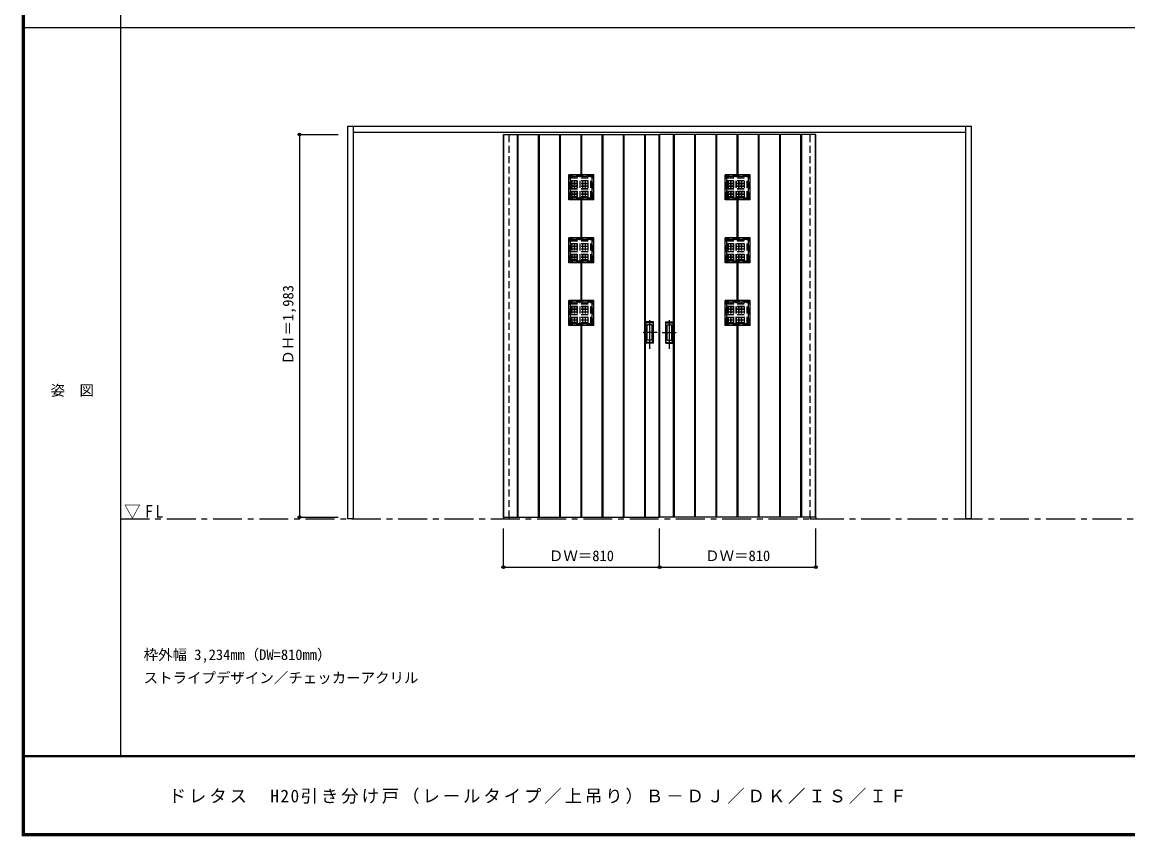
# Model space of a CAD drawing. Units: millimetres, scale not verified. Extents: x -6000 to 5700, y -4307 to 4260.
# Drawn here: x -6000 to -267, y -4205 to 12 of the extents above; entities that cross this region are included whole.
import ezdxf
from ezdxf.enums import TextEntityAlignment as Align

# ---------------------------------------------------------------- set-up
doc = ezdxf.new("R2010")
doc.units = ezdxf.units.MM
doc.header["$LTSCALE"] = 30
doc.header["$PDMODE"] = 32
doc.header["$PDSIZE"] = 15
doc.linetypes.add('CHAIN1', pattern=[8, 5, -1, 1, -1])
doc.linetypes.add('DASHED1', pattern=[1.8, 1.2, -0.6])
for name, color, linetype in [('0-1_通り芯', 7, 'CHAIN1'), ('0-2_扉', 7, 'Continuous'), ('0-3_仕上げ', 3, 'Continuous'), ('0-4_枠', 3, 'Continuous'), ('0-6_引手', 7, 'Continuous'), ('0-A_文字', 7, 'Continuous'), ('0-B_寸法', 7, 'Continuous'), ('0-C_ハッチ', 4, 'Continuous'), ('F-1_枠', 6, 'Continuous'), ('F-A_文字', 7, 'Continuous')]:
    doc.layers.add(name, color=color, linetype=linetype)
doc.styles.add('ＭＳ ゴシック', font='')
doc.styles.get('ＭＳ ゴシック').set_extended_font_data('MS Gothic')

msp = doc.modelspace()

# ---------------------------------------------------------------- linework, layer by layer
at = {"layer": '0-1_通り芯'}
msp.add_line((-5490, -2562.5), (5690, -2562.5), dxfattribs=at)
at = {"layer": '0-2_扉', "color": 4, "linetype": 'DASHED1'}
for p, q in [((-3505, -2554.5), (-3505, -557.5)), ((-3475, -2554.5), (-3475, -557.5)), ((-1915, -2554.5), (-1915, -557.5)), ((-1885, -2554.5), (-1885, -557.5))]:
    msp.add_line(p, q, dxfattribs=at)
at = {"layer": '0-2_扉', "color": 3}
for p, q in [((-3505, -571), (-2695, -571)), ((-3505, -2554), (-3505, -571)), ((-1885, -571), (-2695, -571)), ((-1885, -2554), (-1885, -571)), ((-3505, -2554), (-2695, -2554)), ((-3505, -2554), (-3505, -2562.5)), ((-3505, -2562.5), (-3475, -2562.5)), ((-3475, -2554), (-3475, -2562.5)), ((-1915, -2554), (-1915, -2562.5)), ((-1915, -2562.5), (-1885, -2562.5)), ((-1885, -2554), (-1885, -2562.5))]:
    msp.add_line(p, q, dxfattribs=at)
msp.add_lwpolyline([(-1885, -2554), (-2695, -2554), (-2695, -571)], dxfattribs=at)
at = {"layer": '0-3_仕上げ'}
for p, q in [((-3503, -2554), (-3503, -571)), ((-3432, -2554), (-3432, -571)), ((-3428, -2554), (-3428, -571)), ((-3322, -2554), (-3322, -571)), ((-3318, -2554), (-3318, -571)), ((-3212, -2554), (-3212, -571)), ((-3208, -2554), (-3208, -571)), ((-3102, -779), (-3102, -571)), ((-3098, -779), (-3098, -571)), ((-2992, -2554), (-2992, -571)), ((-2988, -2554), (-2988, -571)), ((-2882, -2554), (-2882, -571)), ((-2878, -2554), (-2878, -571)), ((-2772, -2554), (-2772, -571)), ((-2768, -2554), (-2768, -571)), ((-2697, -2554), (-2697, -571)), ((-2693, -2554), (-2693, -571)), ((-2622, -2554), (-2622, -571)), ((-2618, -2554), (-2618, -571)), ((-2512, -2554), (-2512, -571)), ((-2508, -2554), (-2508, -571)), ((-2402, -2554), (-2402, -571)), ((-2398, -2554), (-2398, -571)), ((-2292, -779), (-2292, -571)), ((-2288, -779), (-2288, -571)), ((-2182, -2554), (-2182, -571)), ((-2178, -2554), (-2178, -571)), ((-2072, -2554), (-2072, -571)), ((-2068, -2554), (-2068, -571)), ((-1962, -2554), (-1962, -571)), ((-1958, -2554), (-1958, -571)), ((-1887, -2554), (-1887, -571)), ((-3035, -779), (-3165, -779)), ((-3165, -909), (-3165, -779)), ((-3165, -779), (-3156, -788)), ((-3044, -788), (-3156, -788)), ((-3156, -900), (-3156, -788)), ((-3044, -788), (-3035, -779)), ((-3044, -900), (-3044, -788)), ((-3035, -909), (-3035, -779)), ((-2225, -779), (-2355, -779)), ((-2355, -909), (-2355, -779)), ((-2355, -779), (-2346, -788)), ((-2234, -788), (-2346, -788)), ((-2346, -900), (-2346, -788)), ((-2234, -788), (-2225, -779)), ((-2234, -900), (-2234, -788)), ((-2225, -909), (-2225, -779)), ((-3035, -909), (-3165, -909)), ((-3102, -1105), (-3102, -909)), ((-3098, -1105), (-3098, -909)), ((-3044, -900), (-3035, -909)), ((-2225, -909), (-2355, -909)), ((-2292, -1105), (-2292, -909)), ((-2288, -1105), (-2288, -909)), ((-2234, -900), (-2225, -909)), ((-3035, -1105), (-3165, -1105)), ((-3165, -1235), (-3165, -1105)), ((-3165, -1105), (-3156, -1114)), ((-3044, -1114), (-3156, -1114)), ((-3156, -1226), (-3156, -1114)), ((-3044, -1114), (-3035, -1105)), ((-3044, -1226), (-3044, -1114)), ((-3035, -1235), (-3035, -1105)), ((-2225, -1105), (-2355, -1105)), ((-2355, -1235), (-2355, -1105)), ((-2355, -1105), (-2346, -1114)), ((-2234, -1114), (-2346, -1114)), ((-2346, -1226), (-2346, -1114)), ((-2234, -1114), (-2225, -1105)), ((-2234, -1226), (-2234, -1114)), ((-2225, -1235), (-2225, -1105)), ((-3035, -1235), (-3165, -1235)), ((-3102, -1431), (-3102, -1235)), ((-3098, -1431), (-3098, -1235)), ((-3044, -1226), (-3035, -1235)), ((-2225, -1235), (-2355, -1235)), ((-2292, -1431), (-2292, -1235)), ((-2288, -1431), (-2288, -1235)), ((-2234, -1226), (-2225, -1235)), ((-3035, -1431), (-3165, -1431)), ((-3165, -1561), (-3165, -1431)), ((-3165, -1431), (-3156, -1440)), ((-3044, -1440), (-3035, -1431)), ((-3035, -1561), (-3035, -1431)), ((-2225, -1431), (-2355, -1431)), ((-2355, -1561), (-2355, -1431)), ((-2355, -1431), (-2346, -1440)), ((-2234, -1440), (-2225, -1431)), ((-2225, -1561), (-2225, -1431)), ((-3044, -1440), (-3156, -1440)), ((-3156, -1552), (-3156, -1440)), ((-3044, -1552), (-3044, -1440)), ((-2234, -1440), (-2346, -1440)), ((-2346, -1552), (-2346, -1440)), ((-2234, -1552), (-2234, -1440)), ((-3035, -1561), (-3165, -1561)), ((-3102, -2554), (-3102, -1561)), ((-3098, -2554), (-3098, -1561)), ((-3044, -1552), (-3035, -1561)), ((-2225, -1561), (-2355, -1561)), ((-2292, -2554), (-2292, -1561)), ((-2288, -2554), (-2288, -1561)), ((-2234, -1552), (-2225, -1561))]:
    msp.add_line(p, q, dxfattribs=at)
at = {"layer": '0-3_仕上げ', "color": 7}
for p, q in [((-3430, -2554), (-3430, -571)), ((-3320, -2554), (-3320, -571)), ((-3210, -2554), (-3210, -571)), ((-3100, -779), (-3100, -571)), ((-2990, -2554), (-2990, -571)), ((-2880, -2554), (-2880, -571)), ((-2770, -2554), (-2770, -571)), ((-2620, -2554), (-2620, -571)), ((-2510, -2554), (-2510, -571)), ((-2400, -2554), (-2400, -571)), ((-2290, -779), (-2290, -571)), ((-2180, -2554), (-2180, -571)), ((-2070, -2554), (-2070, -571)), ((-1960, -2554), (-1960, -571)), ((-3100, -1105), (-3100, -909)), ((-2290, -1105), (-2290, -909)), ((-3100, -1431), (-3100, -1235)), ((-2290, -1431), (-2290, -1235)), ((-3100, -2554), (-3100, -1561)), ((-2290, -2554), (-2290, -1561))]:
    msp.add_line(p, q, dxfattribs=at)
at = {"layer": '0-3_仕上げ', "linetype": 'DASHED1'}
for p, q in [((-3037, -781), (-3163, -781)), ((-3037, -907), (-3037, -781)), ((-2227, -781), (-2353, -781)), ((-2227, -907), (-2227, -781)), ((-3037, -1107), (-3163, -1107)), ((-3037, -1233), (-3037, -1107)), ((-2227, -1107), (-2353, -1107)), ((-2227, -1233), (-2227, -1107)), ((-3037, -1433), (-3163, -1433)), ((-3037, -1559), (-3037, -1433)), ((-2227, -1433), (-2353, -1433)), ((-2227, -1559), (-2227, -1433))]:
    msp.add_line(p, q, dxfattribs=at)
for points in [[(-3037, -907), (-3163, -907), (-3163, -781)], [(-2227, -907), (-2353, -907), (-2353, -781)], [(-3037, -1233), (-3163, -1233), (-3163, -1107)], [(-2227, -1233), (-2353, -1233), (-2353, -1107)], [(-3037, -1559), (-3163, -1559), (-3163, -1433)], [(-2227, -1559), (-2353, -1559), (-2353, -1433)]]:
    msp.add_lwpolyline(points, dxfattribs=at)
at = {"layer": '0-3_仕上げ'}
for points in [[(-3044, -900), (-3156, -900), (-3165, -909)], [(-2234, -900), (-2346, -900), (-2355, -909)], [(-3044, -1226), (-3156, -1226), (-3165, -1235)], [(-2234, -1226), (-2346, -1226), (-2355, -1235)], [(-3044, -1552), (-3156, -1552), (-3165, -1561)], [(-2234, -1552), (-2346, -1552), (-2355, -1561)]]:
    msp.add_lwpolyline(points, dxfattribs=at)
at = {"layer": '0-4_枠'}
for p, q in [((-4312, -2562.5), (-4312, -527.5)), ((-4312, -527.5), (-1078, -527.5)), ((-4282, -2562.5), (-4282, -527.5)), ((-4282, -557.5), (-1108, -557.5)), ((-1108, -2562.5), (-1108, -527.5)), ((-1078, -2562.5), (-1078, -527.5)), ((-4282, -2562.5), (-4312, -2562.5)), ((-1078, -2562.5), (-1108, -2562.5))]:
    msp.add_line(p, q, dxfattribs=at)
at = {"layer": '0-6_引手'}
for p, q in [((-2727, -1541.5), (-2765, -1541.5)), ((-2765, -1651.5), (-2765, -1541.5)), ((-2727, -1651.5), (-2727, -1541.5)), ((-2663, -1541.5), (-2625, -1541.5)), ((-2663, -1651.5), (-2663, -1541.5)), ((-2625, -1651.5), (-2625, -1541.5)), ((-2733.5, -1557.5), (-2758.5, -1557.5)), ((-2758.5, -1635.5), (-2758.5, -1557.5)), ((-2733.5, -1635.5), (-2733.5, -1557.5)), ((-2656.5, -1557.5), (-2631.5, -1557.5)), ((-2656.5, -1635.5), (-2656.5, -1557.5)), ((-2631.5, -1635.5), (-2631.5, -1557.5)), ((-2727, -1651.5), (-2765, -1651.5)), ((-2733.5, -1635.5), (-2758.5, -1635.5)), ((-2663, -1651.5), (-2625, -1651.5)), ((-2656.5, -1635.5), (-2631.5, -1635.5))]:
    msp.add_line(p, q, dxfattribs=at)
at = {"layer": '0-6_引手', "linetype": 'DASHED1'}
for p, q in [((-2762, -1647.5), (-2762, -1545.5)), ((-2628, -1647.5), (-2628, -1545.5)), ((-2730, -1647.5), (-2762, -1647.5)), ((-2660, -1647.5), (-2628, -1647.5))]:
    msp.add_line(p, q, dxfattribs=at)
at = {"layer": '0-6_引手', "linetype": 'CHAIN1'}
for p, q in [((-2746, -1681.73), (-2746, -1510.88)), ((-2644, -1681.73), (-2644, -1510.88)), ((-2707.93, -1596.5), (-2780.44, -1596.5)), ((-2682.07, -1596.5), (-2609.56, -1596.5))]:
    msp.add_line(p, q, dxfattribs=at)
at = {"layer": '0-6_引手', "linetype": 'DASHED1'}
for points in [[(-2730, -1647.5), (-2730, -1545.5), (-2762, -1545.5)], [(-2660, -1647.5), (-2660, -1545.5), (-2628, -1545.5)]]:
    msp.add_lwpolyline(points, dxfattribs=at)
at = {"layer": '0-B_寸法', "color": 4}
for p, q in [((-4562, -571), (-4362, -571)), ((-4562, -571), (-4562, -2554)), ((-4562, -2554), (-4362, -2554)), ((-3505, -2812.5), (-3505, -2612.5)), ((-2695, -2812.5), (-2695, -2612.5)), ((-1885, -2812.5), (-1885, -2612.5)), ((-3505, -2812.5), (-1885, -2812.5))]:
    msp.add_line(p, q, dxfattribs=at)
at = {"layer": '0-B_寸法'}
for p in [(-4562, -571), (-4562, -2554), (-3505, -2812.5), (-2695, -2812.5), (-1885, -2812.5)]:
    msp.add_point(p, dxfattribs=at)
at = {"layer": '0-C_ハッチ', "linetype": 'DASHED1'}
for p, q in [((-3156, -794.5), (-3044, -794.5)), ((-3156, -795.5), (-3044, -795.5)), ((-3149.5, -900), (-3149.5, -788)), ((-3148.5, -900), (-3148.5, -788)), ((-3135.5, -900), (-3135.5, -788)), ((-3134.5, -900), (-3134.5, -788)), ((-3121.5, -900), (-3121.5, -788)), ((-3120.5, -900), (-3120.5, -788)), ((-3107.5, -900), (-3107.5, -788)), ((-3106.5, -900), (-3106.5, -788)), ((-3093.5, -900), (-3093.5, -788)), ((-3092.5, -900), (-3092.5, -788)), ((-3079.5, -900), (-3079.5, -788)), ((-3078.5, -900), (-3078.5, -788)), ((-3065.5, -900), (-3065.5, -788)), ((-3064.5, -900), (-3064.5, -788)), ((-3051.5, -900), (-3051.5, -788)), ((-3050.5, -900), (-3050.5, -788)), ((-2346, -794.5), (-2234, -794.5)), ((-2346, -795.5), (-2234, -795.5)), ((-2339.5, -900), (-2339.5, -788)), ((-2338.5, -900), (-2338.5, -788)), ((-2325.5, -900), (-2325.5, -788)), ((-2324.5, -900), (-2324.5, -788)), ((-2311.5, -900), (-2311.5, -788)), ((-2310.5, -900), (-2310.5, -788)), ((-2297.5, -900), (-2297.5, -788)), ((-2296.5, -900), (-2296.5, -788)), ((-2283.5, -900), (-2283.5, -788)), ((-2282.5, -900), (-2282.5, -788)), ((-2269.5, -900), (-2269.5, -788)), ((-2268.5, -900), (-2268.5, -788)), ((-2255.5, -900), (-2255.5, -788)), ((-2254.5, -900), (-2254.5, -788)), ((-2241.5, -900), (-2241.5, -788)), ((-2240.5, -900), (-2240.5, -788)), ((-3156, -808.5), (-3044, -808.5)), ((-3156, -809.5), (-3044, -809.5)), ((-3156, -822.5), (-3044, -822.5)), ((-3156, -823.5), (-3044, -823.5)), ((-3156, -836.5), (-3044, -836.5)), ((-3156, -837.5), (-3044, -837.5)), ((-3156, -850.5), (-3044, -850.5)), ((-3156, -851.5), (-3044, -851.5)), ((-2346, -808.5), (-2234, -808.5)), ((-2346, -809.5), (-2234, -809.5)), ((-2346, -822.5), (-2234, -822.5)), ((-2346, -823.5), (-2234, -823.5)), ((-2346, -836.5), (-2234, -836.5)), ((-2346, -837.5), (-2234, -837.5)), ((-2346, -850.5), (-2234, -850.5)), ((-2346, -851.5), (-2234, -851.5)), ((-3156, -864.5), (-3044, -864.5)), ((-3156, -865.5), (-3044, -865.5)), ((-3156, -878.5), (-3044, -878.5)), ((-3156, -879.5), (-3044, -879.5)), ((-3156, -892.5), (-3044, -892.5)), ((-3156, -893.5), (-3044, -893.5)), ((-2346, -864.5), (-2234, -864.5)), ((-2346, -865.5), (-2234, -865.5)), ((-2346, -878.5), (-2234, -878.5)), ((-2346, -879.5), (-2234, -879.5)), ((-2346, -892.5), (-2234, -892.5)), ((-2346, -893.5), (-2234, -893.5)), ((-3156, -1120.5), (-3044, -1120.5)), ((-3156, -1121.5), (-3044, -1121.5)), ((-3156, -1134.5), (-3044, -1134.5)), ((-3156, -1135.5), (-3044, -1135.5)), ((-3149.5, -1226), (-3149.5, -1114)), ((-3148.5, -1226), (-3148.5, -1114)), ((-3135.5, -1226), (-3135.5, -1114)), ((-3134.5, -1226), (-3134.5, -1114)), ((-3121.5, -1226), (-3121.5, -1114)), ((-3120.5, -1226), (-3120.5, -1114)), ((-3107.5, -1226), (-3107.5, -1114)), ((-3106.5, -1226), (-3106.5, -1114)), ((-3093.5, -1226), (-3093.5, -1114)), ((-3092.5, -1226), (-3092.5, -1114)), ((-3079.5, -1226), (-3079.5, -1114)), ((-3078.5, -1226), (-3078.5, -1114)), ((-3065.5, -1226), (-3065.5, -1114)), ((-3064.5, -1226), (-3064.5, -1114)), ((-3051.5, -1226), (-3051.5, -1114)), ((-3050.5, -1226), (-3050.5, -1114)), ((-2346, -1120.5), (-2234, -1120.5)), ((-2346, -1121.5), (-2234, -1121.5)), ((-2346, -1134.5), (-2234, -1134.5)), ((-2346, -1135.5), (-2234, -1135.5)), ((-2339.5, -1226), (-2339.5, -1114)), ((-2338.5, -1226), (-2338.5, -1114)), ((-2325.5, -1226), (-2325.5, -1114)), ((-2324.5, -1226), (-2324.5, -1114)), ((-2311.5, -1226), (-2311.5, -1114)), ((-2310.5, -1226), (-2310.5, -1114)), ((-2297.5, -1226), (-2297.5, -1114)), ((-2296.5, -1226), (-2296.5, -1114)), ((-2283.5, -1226), (-2283.5, -1114)), ((-2282.5, -1226), (-2282.5, -1114)), ((-2269.5, -1226), (-2269.5, -1114)), ((-2268.5, -1226), (-2268.5, -1114)), ((-2255.5, -1226), (-2255.5, -1114)), ((-2254.5, -1226), (-2254.5, -1114)), ((-2241.5, -1226), (-2241.5, -1114)), ((-2240.5, -1226), (-2240.5, -1114)), ((-3156, -1148.5), (-3044, -1148.5)), ((-3156, -1149.5), (-3044, -1149.5)), ((-3156, -1162.5), (-3044, -1162.5)), ((-3156, -1163.5), (-3044, -1163.5)), ((-3156, -1176.5), (-3044, -1176.5)), ((-3156, -1177.5), (-3044, -1177.5)), ((-3156, -1190.5), (-3044, -1190.5)), ((-3156, -1191.5), (-3044, -1191.5)), ((-2346, -1148.5), (-2234, -1148.5)), ((-2346, -1149.5), (-2234, -1149.5)), ((-2346, -1162.5), (-2234, -1162.5)), ((-2346, -1163.5), (-2234, -1163.5)), ((-2346, -1176.5), (-2234, -1176.5)), ((-2346, -1177.5), (-2234, -1177.5)), ((-2346, -1190.5), (-2234, -1190.5)), ((-2346, -1191.5), (-2234, -1191.5)), ((-3156, -1204.5), (-3044, -1204.5)), ((-3156, -1205.5), (-3044, -1205.5)), ((-3156, -1218.5), (-3044, -1218.5)), ((-3156, -1219.5), (-3044, -1219.5)), ((-2346, -1204.5), (-2234, -1204.5)), ((-2346, -1205.5), (-2234, -1205.5)), ((-2346, -1218.5), (-2234, -1218.5)), ((-2346, -1219.5), (-2234, -1219.5)), ((-3156, -1446.5), (-3044, -1446.5)), ((-3156, -1447.5), (-3044, -1447.5)), ((-3156, -1460.5), (-3044, -1460.5)), ((-3156, -1461.5), (-3044, -1461.5)), ((-3156, -1474.5), (-3044, -1474.5)), ((-3156, -1475.5), (-3044, -1475.5)), ((-3156, -1488.5), (-3044, -1488.5)), ((-3156, -1489.5), (-3044, -1489.5)), ((-3149.5, -1552), (-3149.5, -1440)), ((-3148.5, -1552), (-3148.5, -1440)), ((-3135.5, -1552), (-3135.5, -1440)), ((-3134.5, -1552), (-3134.5, -1440)), ((-3121.5, -1552), (-3121.5, -1440)), ((-3120.5, -1552), (-3120.5, -1440)), ((-3107.5, -1552), (-3107.5, -1440)), ((-3106.5, -1552), (-3106.5, -1440)), ((-3093.5, -1552), (-3093.5, -1440)), ((-3092.5, -1552), (-3092.5, -1440)), ((-3079.5, -1552), (-3079.5, -1440)), ((-3078.5, -1552), (-3078.5, -1440)), ((-3065.5, -1552), (-3065.5, -1440)), ((-3064.5, -1552), (-3064.5, -1440)), ((-3051.5, -1552), (-3051.5, -1440)), ((-3050.5, -1552), (-3050.5, -1440)), ((-2346, -1446.5), (-2234, -1446.5)), ((-2346, -1447.5), (-2234, -1447.5)), ((-2346, -1460.5), (-2234, -1460.5)), ((-2346, -1461.5), (-2234, -1461.5)), ((-2346, -1474.5), (-2234, -1474.5)), ((-2346, -1475.5), (-2234, -1475.5)), ((-2346, -1488.5), (-2234, -1488.5)), ((-2346, -1489.5), (-2234, -1489.5)), ((-2339.5, -1552), (-2339.5, -1440)), ((-2338.5, -1552), (-2338.5, -1440)), ((-2325.5, -1552), (-2325.5, -1440)), ((-2324.5, -1552), (-2324.5, -1440)), ((-2311.5, -1552), (-2311.5, -1440)), ((-2310.5, -1552), (-2310.5, -1440)), ((-2297.5, -1552), (-2297.5, -1440)), ((-2296.5, -1552), (-2296.5, -1440)), ((-2283.5, -1552), (-2283.5, -1440)), ((-2282.5, -1552), (-2282.5, -1440)), ((-2269.5, -1552), (-2269.5, -1440)), ((-2268.5, -1552), (-2268.5, -1440)), ((-2255.5, -1552), (-2255.5, -1440)), ((-2254.5, -1552), (-2254.5, -1440)), ((-2241.5, -1552), (-2241.5, -1440)), ((-2240.5, -1552), (-2240.5, -1440)), ((-3156, -1502.5), (-3044, -1502.5)), ((-3156, -1503.5), (-3044, -1503.5)), ((-3156, -1516.5), (-3044, -1516.5)), ((-3156, -1517.5), (-3044, -1517.5)), ((-3156, -1530.5), (-3044, -1530.5)), ((-3156, -1531.5), (-3044, -1531.5)), ((-3156, -1544.5), (-3044, -1544.5)), ((-3156, -1545.5), (-3044, -1545.5)), ((-2346, -1502.5), (-2234, -1502.5)), ((-2346, -1503.5), (-2234, -1503.5)), ((-2346, -1516.5), (-2234, -1516.5)), ((-2346, -1517.5), (-2234, -1517.5)), ((-2346, -1530.5), (-2234, -1530.5)), ((-2346, -1531.5), (-2234, -1531.5)), ((-2346, -1544.5), (-2234, -1544.5)), ((-2346, -1545.5), (-2234, -1545.5))]:
    msp.add_line(p, q, dxfattribs=at)
at = {"layer": 'F-1_枠'}
for p, q in [((-6000, 4175), (-6000, -4205)), ((-5995, 4175), (-5995, -4205)), ((-5990, 4175), (-5990, -4205)), ((-5490, 4175), (-5490, -3790)), ((-6000, -15.5), (5700, -15.5)), ((5700, -3790), (-6000, -3790)), ((5700, -3795), (-6000, -3795)), ((5700, -4195), (-6000, -4195)), ((5700, -4200), (-6000, -4200)), ((5700, -4205), (-6000, -4205))]:
    msp.add_line(p, q, dxfattribs=at)

# ---------------------------------------------------------------- texts
at = {"layer": '0-A_文字', "style": 'ＭＳ ゴシック'}
for s, p in [('枠外幅 3,234mm（DW=810mm）', (-5370, -3310)), ('ストライプデザイン／チェッカーアクリル', (-5370, -3430))]:
    msp.add_text(s, height=54.99, dxfattribs=at).set_placement(p, align=Align.BOTTOM_LEFT)
at = {"layer": '0-A_文字', "insert": (-5471.25, -2562.5), "char_height": 65.98, "attachment_point": 7, "style": 'ＭＳ ゴシック'}
msp.add_mtext('\\T1.26;\\W0.95;▽FL', dxfattribs=at)
at = {"layer": '0-B_寸法', "style": 'ＭＳ ゴシック'}
msp.add_text('ＤＨ＝1,983', height=54.99, rotation=90, dxfattribs=at).set_placement((-4577, -1762.75), align=Align.BOTTOM_LEFT)
for p in [(-3268.75, -2797.5), (-2458.75, -2797.5)]:
    msp.add_text('ＤＷ＝810', height=54.99, dxfattribs=at).set_placement(p, align=Align.BOTTOM_LEFT)
at = {"layer": 'F-A_文字', "style": 'ＭＳ ゴシック'}
msp.add_text('姿\u3000図', height=54.99, dxfattribs=at).set_placement((-5852.5, -1940.25), align=Align.BOTTOM_LEFT)
at = {"layer": 'F-A_文字', "insert": (-5240, -4040), "char_height": 65.98, "attachment_point": 7, "style": 'ＭＳ ゴシック'}
msp.add_mtext('\\T1.17;ドレタス\u3000H20引き分け戸（レールタイプ／上吊り）Ｂ－ＤＪ／ＤＫ／ＩＳ／ＩＦ', dxfattribs=at)

doc.saveas('drawing.dxf')
